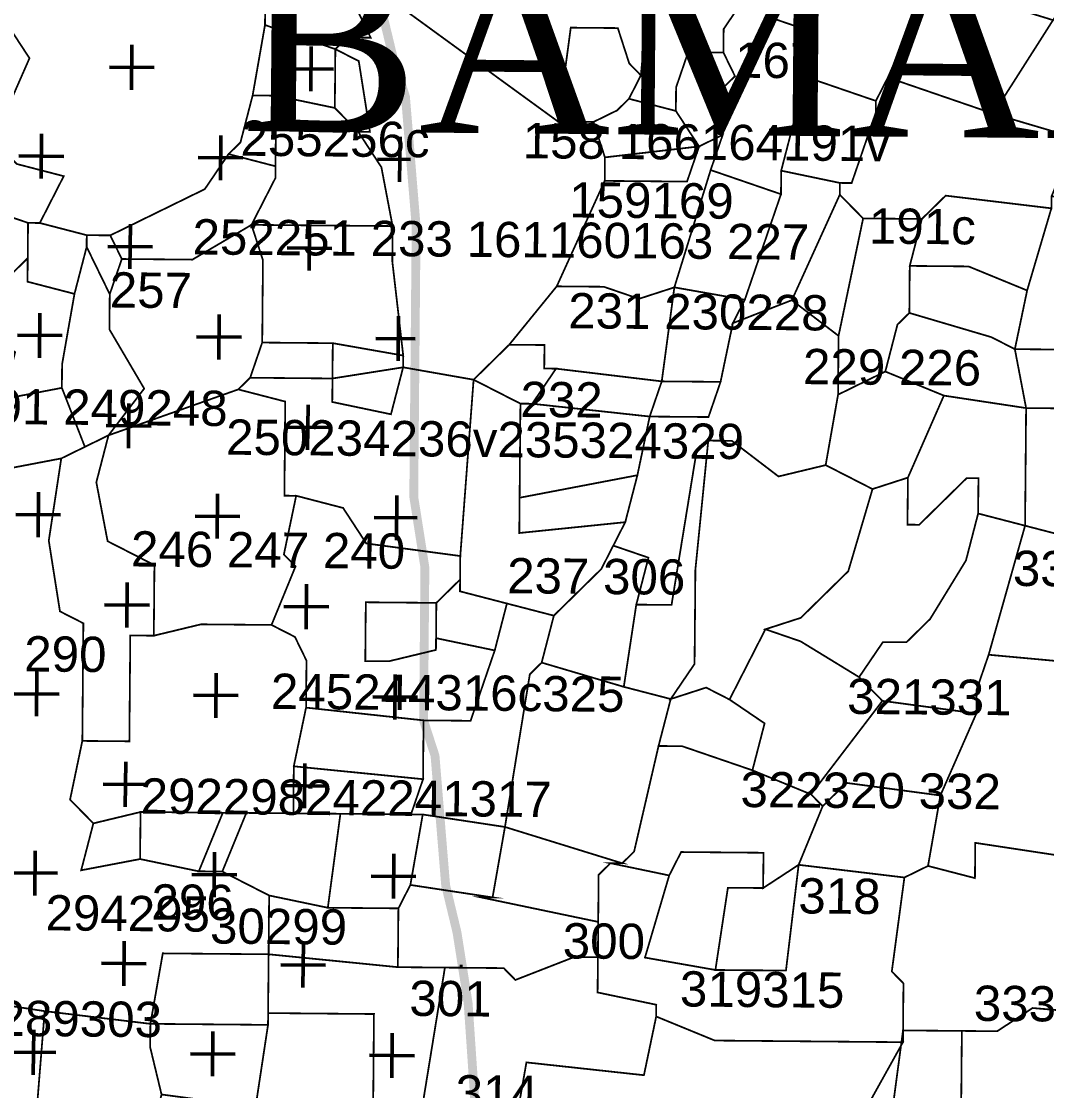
# Model space of a CAD drawing. Header units: metres. Extents: x 266684 to 275933, y 2060666 to 2074564.
# Drawn here: x 275144.4 to 275492.9, y 2072608.2 to 2072971.7 of the extents above; entities that cross this region are included whole.
import ezdxf

# ---------------------------------------------------------------- set-up
doc = ezdxf.new("R2010")
doc.units = ezdxf.units.M
for name, color, linetype in [('500M CRZ LINE', 2, 'Continuous'), ('SURVEY NO.', 7, 'Continuous'), ('SURVEY PLOT BOUNDARY', 35, 'Continuous'), ('VILLAGE NAME', 3, 'Continuous')]:
    doc.layers.add(name, color=color, linetype=linetype)
doc.styles.add('PDF Arial', font='arial.ttf')

# ---------------------------------------------------------------- blocks, each defined once
blk = doc.blocks.new('ERSUJATA')
at = {"layer": '500M CRZ LINE', "lineweight": 50}
h = blk.add_hatch(dxfattribs=at)
h.set_pattern_fill('CROSS', color=256, scale=4.797511, angle=-0.5013)
h.set_pattern_definition([(359.4987, (256416.294, 2060020.13), (30.729564, 30.19649), [15.2321, -45.69629]), (89.4987, (256423.843, 2060012.447), (-30.19649, 30.729564), [15.2321, -45.69629])])
h.paths.add_polyline_path([(275315.1, 2072505.88), (275315.17, 2072513.88), (275311.21, 2072517.91), (275311.31, 2072529.9), (275303.66, 2072569.95), (275303.73, 2072577.95), (275299.81, 2072585.98), (275296.26, 2072637.99), (275292.48, 2072662.02), (275288.62, 2072678.04), (275285.01, 2072722.06), (275281.11, 2072734.09), (275281.57, 2072786.06), (275277.78, 2072810.09), (275277.89, 2072822.08), (275278.2, 2072858.06), (275278.41, 2072882.05), (275278.45, 2072886.05), (275278.59, 2072902.04), (275274.97, 2072946.06), (275271.08, 2072958.09), (275267.22, 2072974.11), (275259.54, 2073010.17), (275259.65, 2073022.16), (275255.69, 2073026.19), (275255.76, 2073034.19), (275247.87, 2073046.25), (275236.15, 2073078.34), (275228.37, 2073102.4), (275224.44, 2073110.43), (275220.51, 2073118.46), (275212.83, 2073154.52), (275212.9, 2073162.51), (275212.94, 2073166.51), (275213.01, 2073174.51), (275213.15, 2073190.5), (275213.46, 2073226.48), (275213.57, 2073238.48), (275213.6, 2073242.48), (275213.67, 2073250.47), (275209.71, 2073254.51), (275209.81, 2073266.5), (275206.13, 2073302.52), (275206.17, 2073306.52), (275202.31, 2073322.54), (275198.52, 2073346.57), (275190.53, 2073346.64), (275182.5, 2073342.71), (275170.5, 2073342.81), (275166.51, 2073342.85), (275158.51, 2073342.92), (275110.54, 2073343.34), (275106.55, 2073343.37), (275082.6, 2073347.58), (275034.66, 2073352), (275022.7, 2073356.1), (275018.71, 2073356.14), (275010.75, 2073360.2), (274970.84, 2073368.55), (274958.85, 2073368.66), (274934.93, 2073376.86), (274899.03, 2073385.17), (274883.07, 2073389.31), (274886.96, 2073377.28), (274886.79, 2073357.29), (274890.72, 2073349.26), (274894.64, 2073341.23), (274898.54, 2073329.2), (274898.43, 2073317.21), (274902.36, 2073309.17), (274902.22, 2073293.18), (274906.11, 2073281.15), (274906.08, 2073277.15), (274909.97, 2073265.12), (274913.79, 2073245.1), (274913.72, 2073237.1), (274913.62, 2073225.11), (274913.58, 2073221.11), (274913.48, 2073209.12), (274913.37, 2073197.12), (274917.09, 2073165.1), (274917.05, 2073161.1), (274917.02, 2073157.11), (274912.53, 2073101.17), (274912.5, 2073097.17), (274912.15, 2073057.19), (274916.08, 2073049.16), (274920, 2073041.13), (274927.93, 2073033.06), (274927.89, 2073029.06), (274939.68, 2073004.97), (274943.6, 2072996.94), (274947.53, 2072988.91), (274951.49, 2072984.87), (274955.39, 2072972.84), (274963.28, 2072960.78), (274967.17, 2072948.75), (274971.1, 2072940.72), (274971.03, 2072932.72), (274974.92, 2072920.69), (274978.81, 2072908.66), (274978.67, 2072892.67), (274978.57, 2072880.68), (274978.46, 2072868.68), (274978.39, 2072860.69), (274981.97, 2072812.67), (274981.41, 2072748.7), (274984.95, 2072696.69), (274992.49, 2072644.65), (274999.96, 2072584.61), (275003.92, 2072580.57), (275003.78, 2072564.58), (275007.47, 2072528.56), (275011.25, 2072504.54), (275011.18, 2072496.54), (275015.08, 2072484.51), (275019, 2072476.48), (275018.93, 2072468.49), (275018.9, 2072464.49), (275018.79, 2072452.49), (275018.69, 2072440.5), (275018.59, 2072428.51), (275018.48, 2072416.51), (275018.41, 2072408.52), (275022.2, 2072384.49), (275021.99, 2072360.5), (275025.88, 2072348.47), (275029.77, 2072336.44), (275033.67, 2072324.42), (275033.53, 2072308.42), (275033.42, 2072296.43), (275033.39, 2072292.43), (275033.28, 2072280.44), (275037.03, 2072252.41), (275036.89, 2072236.42), (275036.86, 2072232.42), (275036.51, 2072192.44), (275036.47, 2072188.44), (275031.88, 2072120.51), (275031.6, 2072088.53), (275031.57, 2072084.53), (275031.04, 2072024.56), (275030.83, 2072000.57), (275030.8, 2071996.57), (275030.73, 2071988.57), (275026.62, 2071976.62), (275026.48, 2071960.62), (275022.38, 2071948.66), (275022.35, 2071944.67), (275022.1, 2071916.68), (275022.07, 2071912.68), (275021.96, 2071900.69), (275021.54, 2071852.71), (275021.51, 2071848.71), (275016.99, 2071788.77), (275016.95, 2071784.78), (275016.92, 2071780.78), (275012.32, 2071712.84), (275007.59, 2071628.92), (275007.52, 2071620.92), (275007.14, 2071576.94), (275002.58, 2071513.01), (275002.09, 2071457.04), (275002.05, 2071453.04), (274997.99, 2071445.08), (274993.4, 2071377.14), (274993.33, 2071369.15), (274984.91, 2071321.24), (274972.18, 2071237.39), (274972.11, 2071229.39), (274958.87, 2071146.06), (274963.35, 2071141.5), (274967.35, 2071141.47), (274971.34, 2071141.43), (275007.29, 2071137.12), (275011.28, 2071137.08), (275015.28, 2071137.05), (275019.28, 2071137.01), (275023.28, 2071136.98), (275027.27, 2071136.94), (275031.27, 2071136.91), (275035.27, 2071136.87), (275039.27, 2071136.84), (275043.26, 2071136.8), (275043.23, 2071132.8), (275047.23, 2071132.77), (275083.17, 2071128.46), (275087.17, 2071128.42), (275091.16, 2071128.39), (275095.16, 2071128.35), (275099.16, 2071128.32), (275103.16, 2071128.28), (275107.15, 2071128.25), (275107.12, 2071124.25), (275111.12, 2071124.21), (275115.08, 2071120.18), (275119.08, 2071120.15), (275155.02, 2071115.83), (275159.02, 2071115.8), (275163.01, 2071115.76), (275167.01, 2071115.73), (275171.01, 2071115.69), (275175.01, 2071115.66), (275174.97, 2071111.66), (275178.97, 2071111.62), (275182.96, 2071111.59), (275186.96, 2071111.56), (275190.96, 2071111.52), (275190.92, 2071107.52), (275194.92, 2071107.49), (275204.35, 2071105.93), (275209.22, 2071100.2), (275212.59, 2071089.32), (275210.63, 2071075.36), (275214.63, 2071075.33), (275218.63, 2071075.29), (275226.62, 2071075.22), (275230.62, 2071075.19), (275234.62, 2071075.15), (275246.22, 2071073.99), (275250.71, 2071087.01), (275250.78, 2071095), (275259.2, 2071142.91), (275263.4, 2071166.86), (275267.51, 2071178.82), (275271.85, 2071218.77), (275276.06, 2071242.72), (275284.48, 2071290.63), (275284.69, 2071314.62), (275288.79, 2071326.58), (275293.14, 2071366.52), (275293.35, 2071390.51), (275297.8, 2071442.45), (275298.01, 2071466.44), (275302.42, 2071514.38), (275302.67, 2071542.37), (275307.09, 2071590.31), (275307.16, 2071598.31), (275307.19, 2071602.31), (275307.3, 2071614.3), (275307.37, 2071622.3), (275307.75, 2071666.28), (275307.96, 2071690.27), (275311.99, 2071694.23), (275312.1, 2071706.22), (275316.48, 2071750.17), (275316.62, 2071766.16), (275316.66, 2071770.16), (275321.04, 2071814.1), (275321.21, 2071834.09), (275321.25, 2071838.09), (275321.28, 2071842.09), (275321.71, 2071891.4), (275321.88, 2071910.06), (275321.91, 2071914.06), (275322.02, 2071926.05), (275322.05, 2071930.05), (275326.44, 2071973.99), (275326.47, 2071977.99), (275326.57, 2071989.98), (275330.99, 2072037.93), (275331.24, 2072065.91), (275331.31, 2072073.91), (275331.66, 2072113.89), (275331.87, 2072137.88), (275332.04, 2072157.87), (275332.53, 2072213.84), (275332.99, 2072265.82), (275333.02, 2072269.82), (275333.06, 2072273.81), (275333.2, 2072289.81), (275333.27, 2072297.8), (275329.62, 2072337.82), (275329.86, 2072365.81), (275318.29, 2072413.89), (275318.43, 2072429.88), (275318.47, 2072433.88), (275318.5, 2072437.88), (275318.54, 2072441.88), (275318.64, 2072453.87)])
at = {"layer": '500M CRZ LINE', "lineweight": 5, "const_width": 3}
blk.add_lwpolyline([(275267.22, 2072974.11), (275271.08, 2072958.09), (275274.97, 2072946.06), (275278.59, 2072902.04), (275277.78, 2072810.09), (275281.57, 2072786.06), (275281.11, 2072734.09), (275285.01, 2072722.06), (275288.62, 2072678.04), (275292.48, 2072662.02), (275296.26, 2072637.99), (275299.81, 2072585.98)], dxfattribs=at)
at = {"layer": 'SURVEY PLOT BOUNDARY', "lineweight": 18, "const_width": 0.6}
for points in [[(275419.7, 2072580.93), (275444.07, 2072624.7), (275444.1, 2072628.7), (275439.82, 2072596.75)], [(275227.25, 2072974.46), (275227.21, 2072970.46), (275223.01, 2072946.51), (275218.87, 2072930.55), (275214.84, 2072926.59), (275206.74, 2072914.67), (275174.62, 2072898.95), (275166.62, 2072899.02), (275150.67, 2072903.16), (275158.8, 2072919.08), (275142.85, 2072923.22), (275134.92, 2072931.29), (275147.16, 2072959.17), (275139.27, 2072971.23), (275131.24, 2072967.31), (275123.28, 2072971.37), (275123.35, 2072979.37)]]:
    blk.add_lwpolyline(points, dxfattribs=at)
for points in [[(275463.66, 2073036.37), (275467.62, 2073032.34), (275463.48, 2073016.38), (275455.21, 2072984.46), (275451.18, 2072980.5), (275438.94, 2072952.62), (275434.87, 2072944.66), (275410.96, 2072952.86), (275411.1, 2072968.86), (275419.2, 2072980.78), (275419.3, 2072992.77), (275419.34, 2072996.77), (275423.54, 2073020.73), (275427.54, 2073020.69), (275443.71, 2073040.54), (275455.66, 2073036.44)], [(275523.59, 2073031.85), (275539.37, 2073007.72), (275551.39, 2073011.61), (275555.29, 2072999.58), (275563.18, 2072987.52), (275559.14, 2072983.55), (275551.11, 2072979.63), (275527.13, 2072979.84), (275535.02, 2072967.77), (275506.93, 2072956.02), (275502.72, 2072932.07), (275474.81, 2072940.31), (275495.08, 2072972.12), (275503.18, 2072984.04), (275515.21, 2072987.94), (275519.2, 2072987.9), (275527.27, 2072995.83), (275519.45, 2073015.89), (275507.53, 2073023.99), (275511.59, 2073031.95)], [(275395.32, 2072992.98), (275391.22, 2072981.03), (275383.12, 2072969.1), (275383.05, 2072961.1), (275371.05, 2072961.21), (275366.95, 2072949.25), (275366.88, 2072941.25), (275350.93, 2072945.39), (275354.99, 2072953.35), (275359.41, 2073001.3), (275375.47, 2073009.15), (275375.5, 2073013.15), (275383.53, 2073017.08), (275379.4, 2073001.12)], [(275295.52, 2073009.85), (275295.42, 2072997.86), (275327.36, 2072993.58), (275359.41, 2073001.3), (275354.99, 2072953.35), (275351.03, 2072957.39), (275347.14, 2072969.42), (275331.15, 2072969.56), (275326.87, 2072937.61), (275271.26, 2072978.08), (275263.37, 2072990.14), (275291.52, 2073009.89)], [(275411.1, 2072968.86), (275399.14, 2072972.96), (275399.31, 2072992.95), (275419.34, 2072996.77), (275419.3, 2072992.77), (275419.2, 2072980.78)], [(275399.31, 2072992.95), (275399.14, 2072972.96), (275411.1, 2072968.86), (275410.96, 2072952.86), (275402.68, 2072920.95), (275402.61, 2072912.95), (275378.7, 2072921.16), (275382.8, 2072933.12), (275382.94, 2072949.11), (275386.97, 2072953.07), (275383.05, 2072961.1), (275383.12, 2072969.1), (275391.22, 2072981.03), (275395.32, 2072992.98)], [(275326.87, 2072937.61), (275338.86, 2072937.5), (275342.76, 2072925.47), (275342.69, 2072917.48), (275326.38, 2072881.63), (275310.22, 2072861.78), (275298.12, 2072849.89), (275274.17, 2072854.1), (275274.2, 2072858.1), (275270.49, 2072890.12), (275270.59, 2072902.11), (275266.77, 2072922.14), (275258.88, 2072934.2), (275262.88, 2072934.17), (275259.09, 2072958.19), (275251.13, 2072962.26), (275255.16, 2072966.22), (275263.16, 2072966.15), (275255.3, 2072982.21), (275263.37, 2072990.14), (275271.26, 2072978.08)], [(275495.08, 2072972.12), (275474.81, 2072940.31), (275438.94, 2072952.62), (275451.18, 2072980.5), (275455.21, 2072984.46)], [(275251.13, 2072962.26), (275227.21, 2072970.46), (275227.25, 2072974.46), (275255.3, 2072982.21), (275263.16, 2072966.15), (275255.16, 2072966.22)], [(275150.67, 2072903.16), (275146.67, 2072903.2), (275122.75, 2072911.4), (275118.72, 2072907.44), (275106.76, 2072911.54), (275106.83, 2072919.54), (275099.15, 2072955.59), (275115.21, 2072963.45), (275119.21, 2072963.41), (275131.24, 2072967.31), (275139.27, 2072971.23), (275147.16, 2072959.17), (275134.92, 2072931.29), (275142.85, 2072923.22), (275158.8, 2072919.08)], [(275251.13, 2072962.26), (275250.95, 2072942.27), (275231, 2072946.44), (275223.01, 2072946.51), (275227.21, 2072970.46)], [(275354.99, 2072953.35), (275350.93, 2072945.39), (275346.89, 2072941.43), (275338.86, 2072937.5), (275326.87, 2072937.61), (275331.15, 2072969.56), (275347.14, 2072969.42), (275351.03, 2072957.39)], [(275258.88, 2072934.2), (275250.95, 2072942.27), (275251.13, 2072962.26), (275259.09, 2072958.19), (275262.88, 2072934.17)], [(275383.05, 2072961.1), (275386.97, 2072953.07), (275382.94, 2072949.11), (275382.8, 2072933.12), (275374.77, 2072929.19), (275366.88, 2072941.25), (275366.95, 2072949.25), (275371.05, 2072961.21)], [(275434.87, 2072944.66), (275434.84, 2072940.66), (275426.63, 2072916.74), (275422.64, 2072916.78), (275402.68, 2072920.95), (275410.96, 2072952.86)], [(275474.81, 2072940.31), (275502.72, 2072932.07), (275494.55, 2072912.15), (275494.52, 2072908.15), (275458.58, 2072912.46), (275450.51, 2072904.54), (275430.53, 2072904.71), (275422.6, 2072912.78), (275422.64, 2072916.78), (275426.63, 2072916.74), (275434.84, 2072940.66), (275434.87, 2072944.66), (275438.94, 2072952.62)], [(275231, 2072946.44), (275230.79, 2072922.45), (275214.84, 2072926.59), (275218.87, 2072930.55), (275223.01, 2072946.51)], [(275250.95, 2072942.27), (275258.88, 2072934.2), (275266.77, 2072922.14), (275270.59, 2072902.11), (275222.62, 2072902.53), (275230.76, 2072918.45), (275230.79, 2072922.45), (275231, 2072946.44)], [(275366.88, 2072941.25), (275374.77, 2072929.19), (275342.76, 2072925.47), (275338.86, 2072937.5), (275346.89, 2072941.43), (275350.93, 2072945.39)], [(275378.7, 2072921.16), (275366.36, 2072881.28), (275354.33, 2072877.39), (275342.37, 2072881.49), (275326.38, 2072881.63), (275342.69, 2072917.48), (275370.67, 2072917.23), (275374.77, 2072929.19), (275382.8, 2072933.12)], [(275230.79, 2072922.45), (275230.76, 2072918.45), (275222.62, 2072902.53), (275202.53, 2072890.71), (275178.54, 2072890.92), (275174.62, 2072898.95), (275206.74, 2072914.67), (275214.84, 2072926.59)], [(275342.69, 2072917.48), (275342.76, 2072925.47), (275374.77, 2072929.19), (275370.67, 2072917.23)], [(275402.61, 2072912.95), (275390.31, 2072877.07), (275366.36, 2072881.28), (275378.7, 2072921.16)], [(275422.64, 2072916.78), (275422.6, 2072912.78), (275406.3, 2072876.93), (275386.24, 2072869.11), (275390.31, 2072877.07), (275402.61, 2072912.95), (275402.68, 2072920.95)], [(275146.67, 2072903.2), (275146.56, 2072891.2), (275130.43, 2072875.35), (275118.41, 2072871.46), (275118.72, 2072907.44), (275122.75, 2072911.4)], [(275430.53, 2072904.71), (275422.18, 2072864.8), (275406.3, 2072876.93), (275422.6, 2072912.78)], [(275494.52, 2072908.15), (275486.28, 2072880.23), (275466.36, 2072888.4), (275446.38, 2072888.58), (275450.51, 2072904.54), (275458.58, 2072912.46)], [(275522.4, 2072895.91), (275514.4, 2072895.98), (275502.09, 2072860.1), (275482.11, 2072860.28), (275486.28, 2072880.23), (275494.52, 2072908.15), (275494.55, 2072912.15), (275522.54, 2072911.9), (275522.47, 2072903.91)], [(275450.51, 2072904.54), (275446.38, 2072888.58), (275446.24, 2072872.59), (275442.2, 2072868.62), (275438.07, 2072852.67), (275422.01, 2072844.81), (275422.18, 2072864.8), (275430.53, 2072904.71)], [(275150.67, 2072903.16), (275166.62, 2072899.02), (275166.59, 2072895.03), (275162.45, 2072879.07), (275146.49, 2072883.21), (275146.56, 2072891.2), (275146.67, 2072903.2)], [(275226.27, 2072862.52), (275222.17, 2072850.56), (275218.13, 2072846.59), (275174.02, 2072830.99), (275186.15, 2072846.87), (275174.34, 2072866.97), (275174.44, 2072878.96), (275178.54, 2072890.92), (275202.53, 2072890.71), (275222.62, 2072902.53), (275226.51, 2072890.5)], [(275270.59, 2072902.11), (275270.49, 2072890.12), (275274.2, 2072858.1), (275250.25, 2072862.31), (275226.27, 2072862.52), (275226.51, 2072890.5), (275222.62, 2072902.53)], [(275178.54, 2072890.92), (275174.44, 2072878.96), (275166.59, 2072895.03), (275166.62, 2072899.02), (275174.62, 2072898.95)], [(275174.44, 2072878.96), (275174.34, 2072866.97), (275186.15, 2072846.87), (275174.02, 2072830.99), (275165.99, 2072827.06), (275158.17, 2072847.12), (275158.24, 2072855.11), (275162.45, 2072879.07), (275166.59, 2072895.03)], [(275522.4, 2072895.91), (275538.35, 2072891.77), (275542.14, 2072867.75), (275530.01, 2072851.86), (275533.83, 2072831.84), (275521.8, 2072827.94), (275525.66, 2072811.92), (275513.67, 2072812.02), (275509.88, 2072836.04), (275501.92, 2072840.11), (275485.93, 2072840.25), (275482.11, 2072860.28), (275502.09, 2072860.1), (275514.4, 2072895.98)], [(275162.45, 2072879.07), (275158.24, 2072855.11), (275158.17, 2072847.12), (275138.15, 2072843.29), (275142.29, 2072859.25), (275130.36, 2072867.35), (275122.23, 2072851.43), (275118.41, 2072871.46), (275130.43, 2072875.35), (275146.56, 2072891.2), (275146.49, 2072883.21)], [(275486.28, 2072880.23), (275482.11, 2072860.28), (275474.15, 2072864.35), (275446.24, 2072872.59), (275446.38, 2072888.58), (275466.36, 2072888.4)], [(275366.36, 2072881.28), (275362.08, 2072849.33), (275326.14, 2072853.65), (275322.14, 2072853.68), (275322.21, 2072861.68), (275310.22, 2072861.78), (275326.38, 2072881.63), (275342.37, 2072881.49), (275354.33, 2072877.39)], [(275390.31, 2072877.07), (275386.24, 2072869.11), (275382.07, 2072849.16), (275362.08, 2072849.33), (275366.36, 2072881.28)], [(275422.18, 2072864.8), (275422.01, 2072844.81), (275417.8, 2072820.86), (275401.77, 2072817), (275385.89, 2072829.13), (275377.89, 2072829.2), (275373.86, 2072825.24), (275365.41, 2072773.33), (275353.42, 2072773.44), (275357.56, 2072789.4), (275345.6, 2072793.5), (275349.67, 2072801.46), (275353.8, 2072817.42), (275357.98, 2072837.37), (275377.96, 2072837.2), (275382.07, 2072849.16), (275386.24, 2072869.11), (275406.3, 2072876.93)], [(275482.11, 2072860.28), (275485.93, 2072840.25), (275457.98, 2072844.49), (275438.07, 2072852.67), (275442.2, 2072868.62), (275446.24, 2072872.59), (275474.15, 2072864.35)], [(275250.25, 2072862.31), (275250.15, 2072850.31), (275222.17, 2072850.56), (275226.27, 2072862.52)], [(275274.2, 2072858.1), (275274.17, 2072854.1), (275250.15, 2072850.31), (275250.25, 2072862.31)], [(275326.14, 2072853.65), (275318.04, 2072841.72), (275314.04, 2072841.76), (275298.12, 2072849.89), (275310.22, 2072861.78), (275322.21, 2072861.68), (275322.14, 2072853.68)], [(275250.15, 2072850.31), (275250.08, 2072842.32), (275270.03, 2072838.14), (275274.17, 2072854.1), (275298.12, 2072849.89), (275293.6, 2072789.96), (275261.65, 2072794.23), (275253.76, 2072806.3), (275237.81, 2072810.44), (275233.81, 2072810.47), (275233.95, 2072826.46), (275234.09, 2072842.46), (275218.13, 2072846.59), (275222.17, 2072850.56)], [(275250.15, 2072850.31), (275274.17, 2072854.1), (275270.03, 2072838.14), (275250.08, 2072842.32)], [(275362.08, 2072849.33), (275357.98, 2072837.37), (275318.04, 2072841.72), (275326.14, 2072853.65)], [(275314.04, 2072841.76), (275313.76, 2072809.77), (275313.65, 2072797.78), (275349.67, 2072801.46), (275345.6, 2072793.5), (275341.53, 2072785.54), (275325.4, 2072769.69), (275309.45, 2072773.82), (275293.49, 2072777.96), (275293.53, 2072781.96), (275293.6, 2072789.96), (275298.12, 2072849.89)], [(275457.98, 2072844.49), (275445.75, 2072816.61), (275433.72, 2072812.72), (275417.8, 2072820.86), (275422.01, 2072844.81), (275438.07, 2072852.67)], [(275165.99, 2072827.06), (275157.96, 2072823.13), (275137.94, 2072819.31), (275125.98, 2072823.41), (275134.15, 2072843.33), (275138.15, 2072843.29), (275158.17, 2072847.12)], [(275237.81, 2072810.44), (275233.63, 2072790.48), (275237.6, 2072786.45), (275229.43, 2072766.53), (275205.44, 2072766.74), (275189.42, 2072762.88), (275189.63, 2072786.87), (275173.71, 2072795), (275169.88, 2072815.03), (275174.02, 2072830.99), (275218.13, 2072846.59), (275234.09, 2072842.46), (275233.95, 2072826.46), (275233.81, 2072810.47)], [(275382.07, 2072849.16), (275377.96, 2072837.2), (275357.98, 2072837.37), (275362.08, 2072849.33)], [(275485.93, 2072840.25), (275485.76, 2072820.26), (275485.58, 2072800.27), (275469.63, 2072804.41), (275469.73, 2072816.4), (275465.73, 2072816.44), (275449.6, 2072800.59), (275445.61, 2072800.62), (275445.75, 2072816.61), (275457.98, 2072844.49)], [(275318.04, 2072841.72), (275357.98, 2072837.37), (275353.8, 2072817.42), (275313.76, 2072809.77), (275314.04, 2072841.76)], [(275525.66, 2072811.92), (275525.48, 2072791.93), (275525.28, 2072767.94), (275513.28, 2072768.04), (275513.46, 2072788.03), (275505.53, 2072796.1), (275501.54, 2072796.13), (275485.58, 2072800.27), (275485.76, 2072820.26), (275485.93, 2072840.25), (275501.92, 2072840.11), (275509.88, 2072836.04), (275513.67, 2072812.02)], [(275189.42, 2072762.88), (275181.42, 2072762.95), (275181.11, 2072726.97), (275165.12, 2072727.11), (275165.47, 2072767.09), (275157.51, 2072771.15), (275153.72, 2072795.18), (275157.96, 2072823.13), (275165.99, 2072827.06), (275174.02, 2072830.99), (275169.88, 2072815.03), (275173.71, 2072795), (275189.63, 2072786.87)], [(275365.13, 2072741.35), (275349.18, 2072745.49), (275353.42, 2072773.44), (275365.41, 2072773.33), (275373.86, 2072825.24), (275377.89, 2072829.2), (275373.51, 2072785.26), (275373.41, 2072773.26), (275373.23, 2072753.27)], [(275417.8, 2072820.86), (275433.72, 2072812.72), (275425.48, 2072784.8), (275409.35, 2072768.95), (275397.32, 2072765.06), (275385.12, 2072741.17), (275377.16, 2072745.24), (275365.13, 2072741.35), (275373.23, 2072753.27), (275373.41, 2072773.26), (275373.51, 2072785.26), (275377.89, 2072829.2), (275385.89, 2072829.13), (275401.77, 2072817)], [(275165.12, 2072727.11), (275160.95, 2072707.15), (275168.87, 2072699.08), (275164.73, 2072683.13), (275184.76, 2072686.95), (275204.71, 2072682.78), (275212.7, 2072682.71), (275228.62, 2072674.57), (275228.45, 2072654.58), (275192.47, 2072654.89), (275188.26, 2072630.94), (275152.32, 2072635.25), (275124.37, 2072639.5), (275116.73, 2072679.55), (275112.98, 2072707.57), (275117.11, 2072723.53), (275125.07, 2072719.46), (275137.1, 2072723.35), (275137.63, 2072783.32), (275137.94, 2072819.31), (275157.96, 2072823.13), (275153.72, 2072795.18), (275157.51, 2072771.15), (275165.47, 2072767.09)], [(275349.67, 2072801.46), (275313.65, 2072797.78), (275313.76, 2072809.77), (275353.8, 2072817.42)], [(275469.63, 2072804.41), (275465.49, 2072788.45), (275453.32, 2072768.57), (275445.26, 2072760.64), (275437.26, 2072760.71), (275429.16, 2072748.79), (275409.28, 2072760.95), (275397.32, 2072765.06), (275409.35, 2072768.95), (275425.48, 2072784.8), (275433.72, 2072812.72), (275445.75, 2072816.61), (275445.61, 2072800.62), (275449.6, 2072800.59), (275465.73, 2072816.44), (275469.73, 2072816.4)], [(275293.6, 2072789.96), (275293.53, 2072781.96), (275285.46, 2072774.03), (275261.48, 2072774.24), (275261.3, 2072754.25), (275269.3, 2072754.18), (275285.32, 2072758.04), (275285.36, 2072762.04), (275305.31, 2072757.87), (275297.1, 2072733.95), (275281.11, 2072734.09), (275241.17, 2072738.43), (275241.31, 2072754.43), (275237.39, 2072762.46), (275229.43, 2072766.53), (275237.6, 2072786.45), (275233.63, 2072790.48), (275237.81, 2072810.44), (275253.76, 2072806.3), (275261.65, 2072794.23)], [(275485.58, 2072800.27), (275473.2, 2072756.4), (275469.1, 2072744.44), (275469.03, 2072736.44), (275437.09, 2072740.72), (275429.16, 2072748.79), (275437.26, 2072760.71), (275445.26, 2072760.64), (275453.32, 2072768.57), (275465.49, 2072788.45), (275469.63, 2072804.41)], [(275525.48, 2072791.93), (275545.4, 2072783.75), (275541.19, 2072759.8), (275521.14, 2072751.98), (275473.2, 2072756.4), (275485.58, 2072800.27), (275501.54, 2072796.13), (275505.53, 2072796.1), (275513.46, 2072788.03), (275513.28, 2072768.04), (275525.28, 2072767.94)], [(275353.42, 2072773.44), (275349.18, 2072745.49), (275321.26, 2072753.73), (275325.4, 2072769.69), (275341.53, 2072785.54), (275345.6, 2072793.5), (275357.56, 2072789.4)], [(275309.45, 2072773.82), (275305.31, 2072757.87), (275285.36, 2072762.04), (275285.46, 2072774.03), (275293.53, 2072781.96), (275293.49, 2072777.96)], [(275609.33, 2072779.2), (275601.09, 2072751.28), (275600.98, 2072739.29), (275596.95, 2072735.32), (275580.75, 2072711.47), (275576.68, 2072703.51), (275572.58, 2072691.55), (275556.52, 2072683.7), (275548.53, 2072683.77), (275524.54, 2072683.98), (275504.66, 2072696.15), (275496.59, 2072688.22), (275468.65, 2072692.46), (275468.54, 2072680.47), (275452.59, 2072684.61), (275456.79, 2072708.56), (275469.03, 2072736.44), (275469.1, 2072744.44), (275473.2, 2072756.4), (275521.14, 2072751.98), (275541.19, 2072759.8), (275545.4, 2072783.75), (275573.28, 2072771.51), (275597.33, 2072779.3)], [(275285.46, 2072774.03), (275285.36, 2072762.04), (275285.32, 2072758.04), (275269.3, 2072754.18), (275261.3, 2072754.25), (275261.48, 2072774.24)], [(275325.4, 2072769.69), (275321.26, 2072753.73), (275317.23, 2072749.76), (275308.78, 2072697.86), (275280.83, 2072702.1), (275276.84, 2072702.14), (275280.94, 2072714.1), (275281.11, 2072734.09), (275297.1, 2072733.95), (275305.31, 2072757.87), (275309.45, 2072773.82)], [(275229.43, 2072766.53), (275237.39, 2072762.46), (275241.31, 2072754.43), (275241.17, 2072738.43), (275237, 2072718.48), (275236.86, 2072702.49), (275220.87, 2072702.63), (275212.88, 2072702.7), (275184.9, 2072702.94), (275168.87, 2072699.08), (275160.95, 2072707.15), (275165.12, 2072727.11), (275181.11, 2072726.97), (275181.42, 2072762.95), (275189.42, 2072762.88), (275205.44, 2072766.74)], [(275429.16, 2072748.79), (275437.09, 2072740.72), (275412.82, 2072708.94), (275392.9, 2072717.12), (275397.04, 2072733.07), (275385.12, 2072741.17), (275397.32, 2072765.06), (275409.28, 2072760.95)], [(275349.18, 2072745.49), (275365.13, 2072741.35), (275360.99, 2072725.39), (275352.68, 2072689.48), (275348.65, 2072685.52), (275308.78, 2072697.86), (275317.23, 2072749.76), (275321.26, 2072753.73)], [(275385.12, 2072741.17), (275397.04, 2072733.07), (275392.9, 2072717.12), (275368.99, 2072725.32), (275360.99, 2072725.39), (275365.13, 2072741.35), (275377.16, 2072745.24)], [(275469.03, 2072736.44), (275456.79, 2072708.56), (275424.85, 2072712.84), (275416.78, 2072704.91), (275412.82, 2072708.94), (275437.09, 2072740.72)], [(275281.11, 2072734.09), (275280.94, 2072714.1), (275237, 2072718.48), (275241.17, 2072738.43)], [(275392.9, 2072717.12), (275412.82, 2072708.94), (275416.78, 2072704.91), (275408.61, 2072684.99), (275396.55, 2072677.1), (275396.66, 2072689.09), (275368.67, 2072689.34), (275364.61, 2072681.38), (275344.65, 2072685.55), (275348.65, 2072685.52), (275352.68, 2072689.48), (275360.99, 2072725.39), (275368.99, 2072725.32)], [(275280.94, 2072714.1), (275276.84, 2072702.14), (275252.85, 2072702.35), (275236.86, 2072702.49), (275237, 2072718.48)], [(275456.79, 2072708.56), (275452.59, 2072684.61), (275444.56, 2072680.68), (275408.61, 2072684.99), (275416.78, 2072704.91), (275424.85, 2072712.84)], [(275184.76, 2072686.95), (275164.73, 2072683.13), (275168.87, 2072699.08), (275184.9, 2072702.94)], [(275212.88, 2072702.7), (275204.71, 2072682.78), (275184.76, 2072686.95), (275184.9, 2072702.94)], [(275220.87, 2072702.63), (275212.7, 2072682.71), (275204.71, 2072682.78), (275212.88, 2072702.7)], [(275236.86, 2072702.49), (275252.85, 2072702.35), (275248.57, 2072670.4), (275228.62, 2072674.57), (275212.7, 2072682.71), (275220.87, 2072702.63)], [(275276.84, 2072702.14), (275280.83, 2072702.1), (275276.63, 2072678.15), (275272.56, 2072670.19), (275248.57, 2072670.4), (275252.85, 2072702.35)], [(275308.78, 2072697.86), (275304.57, 2072673.91), (275276.63, 2072678.15), (275280.83, 2072702.1)], [(275348.65, 2072685.52), (275344.65, 2072685.55), (275340.62, 2072681.59), (275340.48, 2072665.59), (275300.58, 2072673.94), (275304.57, 2072673.91), (275308.78, 2072697.86)], [(275548.53, 2072683.77), (275540.08, 2072631.86), (275488.14, 2072636.31), (275476.08, 2072628.42), (275464.09, 2072628.53), (275444.1, 2072628.7), (275444.24, 2072644.69), (275440.28, 2072648.73), (275444.56, 2072680.68), (275452.59, 2072684.61), (275468.54, 2072680.47), (275468.65, 2072692.46), (275496.59, 2072688.22), (275504.66, 2072696.15), (275524.54, 2072683.98)], [(275396.55, 2072677.1), (275384.56, 2072677.2), (275380.32, 2072649.25), (275356.37, 2072653.46), (275364.61, 2072681.38), (275368.67, 2072689.34), (275396.66, 2072689.09)], [(275444.56, 2072680.68), (275440.28, 2072648.73), (275444.24, 2072644.69), (275444.1, 2072628.7), (275444.07, 2072624.7), (275380.11, 2072625.26), (275360.19, 2072633.43), (275360.22, 2072637.43), (275340.27, 2072641.61), (275340.38, 2072653.6), (275340.48, 2072665.59), (275340.62, 2072681.59), (275344.65, 2072685.55), (275364.61, 2072681.38), (275356.37, 2072653.46), (275380.32, 2072649.25), (275404.3, 2072649.04), (275408.61, 2072684.99)], [(275380.32, 2072649.25), (275384.56, 2072677.2), (275396.55, 2072677.1), (275408.61, 2072684.99), (275404.3, 2072649.04)], [(275556.52, 2072683.7), (275572.48, 2072679.56), (275587.87, 2072611.45), (275587.59, 2072579.47), (275567.6, 2072579.64), (275511.67, 2072584.13), (275515.81, 2072600.09), (275463.84, 2072600.54), (275464.09, 2072628.53), (275476.08, 2072628.42), (275488.14, 2072636.31), (275540.08, 2072631.86), (275548.53, 2072683.77)], [(275304.57, 2072673.91), (275300.58, 2072673.94), (275340.48, 2072665.59), (275340.38, 2072653.6), (275332.38, 2072653.67), (275312.32, 2072645.85), (275308.36, 2072649.88), (275288.37, 2072650.06), (275272.38, 2072650.2), (275272.56, 2072670.19), (275276.63, 2072678.15)], [(275248.57, 2072670.4), (275272.56, 2072670.19), (275272.38, 2072650.2), (275228.45, 2072654.58), (275228.62, 2072674.57)], [(275228.45, 2072654.58), (275228.27, 2072634.59), (275228.24, 2072630.59), (275188.26, 2072630.94), (275192.47, 2072654.89)], [(275272.38, 2072650.2), (275288.37, 2072650.06), (275279.93, 2072598.15), (275267.93, 2072598.26), (275263.55, 2072554.31), (275255.1, 2072502.41), (275215.16, 2072506.75), (275203.17, 2072506.86), (275211.76, 2072574.76), (275219.75, 2072574.69), (275247.74, 2072574.44), (275251.94, 2072598.4), (275263.94, 2072598.29), (275264.25, 2072634.27), (275228.27, 2072634.59), (275228.45, 2072654.58)], [(275340.38, 2072653.6), (275340.27, 2072641.61), (275360.22, 2072637.43), (275360.19, 2072633.43), (275356.02, 2072613.48), (275316.08, 2072617.83), (275311.87, 2072593.87), (275283.89, 2072594.12), (275279.93, 2072598.15), (275288.37, 2072650.06), (275308.36, 2072649.88), (275312.32, 2072645.85), (275332.38, 2072653.67)], [(275124.37, 2072639.5), (275152.32, 2072635.25), (275147.83, 2072579.31), (275131.84, 2072579.45), (275112, 2072595.62), (275120.13, 2072611.54), (275120.38, 2072639.53)], [(275188.26, 2072630.94), (275188.19, 2072622.94), (275192.05, 2072606.92), (275187.91, 2072590.96), (275151.83, 2072579.28), (275147.83, 2072579.31), (275152.32, 2072635.25)], [(275251.94, 2072598.4), (275224, 2072602.64), (275228.24, 2072630.59), (275228.27, 2072634.59), (275264.25, 2072634.27), (275263.94, 2072598.29)], [(275444.07, 2072624.7), (275419.7, 2072580.93), (275411.7, 2072581), (275399.46, 2072553.12), (275387.51, 2072557.23), (275363.59, 2072565.43), (275339.64, 2072569.64), (275307.59, 2072561.92), (275303.46, 2072545.97), (275295.46, 2072546.04), (275279.12, 2072506.19), (275271.02, 2072494.27), (275255.07, 2072498.41), (275255.1, 2072502.41), (275263.55, 2072554.31), (275275.51, 2072550.21), (275283.89, 2072594.12), (275311.87, 2072593.87), (275316.08, 2072617.83), (275356.02, 2072613.48), (275360.19, 2072633.43), (275380.11, 2072625.26)], [(275228.24, 2072630.59), (275224, 2072602.64), (275192.05, 2072606.92), (275188.19, 2072622.94), (275188.26, 2072630.94)], [(275464.09, 2072628.53), (275463.84, 2072600.54), (275515.81, 2072600.09), (275511.67, 2072584.13), (275567.6, 2072579.64), (275555.37, 2072551.76), (275463.53, 2072564.56), (275463.77, 2072592.54), (275439.82, 2072596.75), (275444.1, 2072628.7)]]:
    blk.add_lwpolyline(points, close=True, dxfattribs=at)
at = {"layer": 'SURVEY NO.', "attachment_point": 7, "rotation": 359.4987, "style": 'PDF Arial'}
for s, insert, char_height in [('167', (275386.97, 2072952.39), 11.994), ('255256c', (275218.83, 2072925.87), 11.994), ('158 166164191v', (275314.77, 2072925.03), 11.9938), ('159169', (275330.58, 2072904.9), 11.994), ('191c', (275432.45, 2072896.01), 11.994), ('252251 233 161160163 227', (275202.54, 2072892.32), 11.9938), ('257', (275174.4, 2072874.28), 11.994), ('231 230228', (275330.25, 2072867.21), 11.994), ('229 226', (275410.04, 2072848.23), 11.994), ('269262263259291 249248', (275014.15, 2072835.7), 11.9938), ('232', (275314, 2072837.07), 11.994), ('250234236v235324329', (275213.94, 2072824.24), 11.9938), ('246 247 240', (275181.63, 2072786.25), 11.9938), ('330', (275481.4, 2072779.63), 11.994), ('237 306', (275309.48, 2072777.14), 11.994), ('290', (275145.33, 2072750.58), 11.994), ('245244316c325', (275229.18, 2072737.85), 11.9938), ('321331', (275425.05, 2072736.14), 11.994), ('322320 332', (275388.8, 2072704.47), 11.994), ('292298242241317', (275184.89, 2072702.26), 11.9938), ('318', (275408.47, 2072668.31), 11.994), ('296', (275188.57, 2072666.24), 11.994), ('294295', (275152.56, 2072662.55), 11.994), ('30299', (275208.49, 2072658.07), 11.994), ('300', (275328.38, 2072653.02), 11.994), ('319315', (275368.21, 2072636.68), 11.994), ('301', (275276.24, 2072633.48), 11.994), ('333', (275468.12, 2072631.8), 11.994), ('289303', (275136.25, 2072626.71), 11.994), ('314', (275291.95, 2072601.36), 11.994)]:
    blk.add_mtext(s, dxfattribs=dict(at, insert=insert, char_height=char_height))
at = {"layer": 'VILLAGE NAME', "insert": (275218.9, 2072933.55), "char_height": 59.9689, "width": 1109.5762, "attachment_point": 7, "rotation": 359.4987, "style": 'PDF Arial'}
blk.add_mtext('{\\fTimes New Roman|b0|i0|c0|p18;BAMANSURE}', dxfattribs=at)

msp = doc.modelspace()

# ---------------------------------------------------------------- block references
msp.add_blockref('ERSUJATA', (0, 0))

doc.saveas('drawing.dxf')
